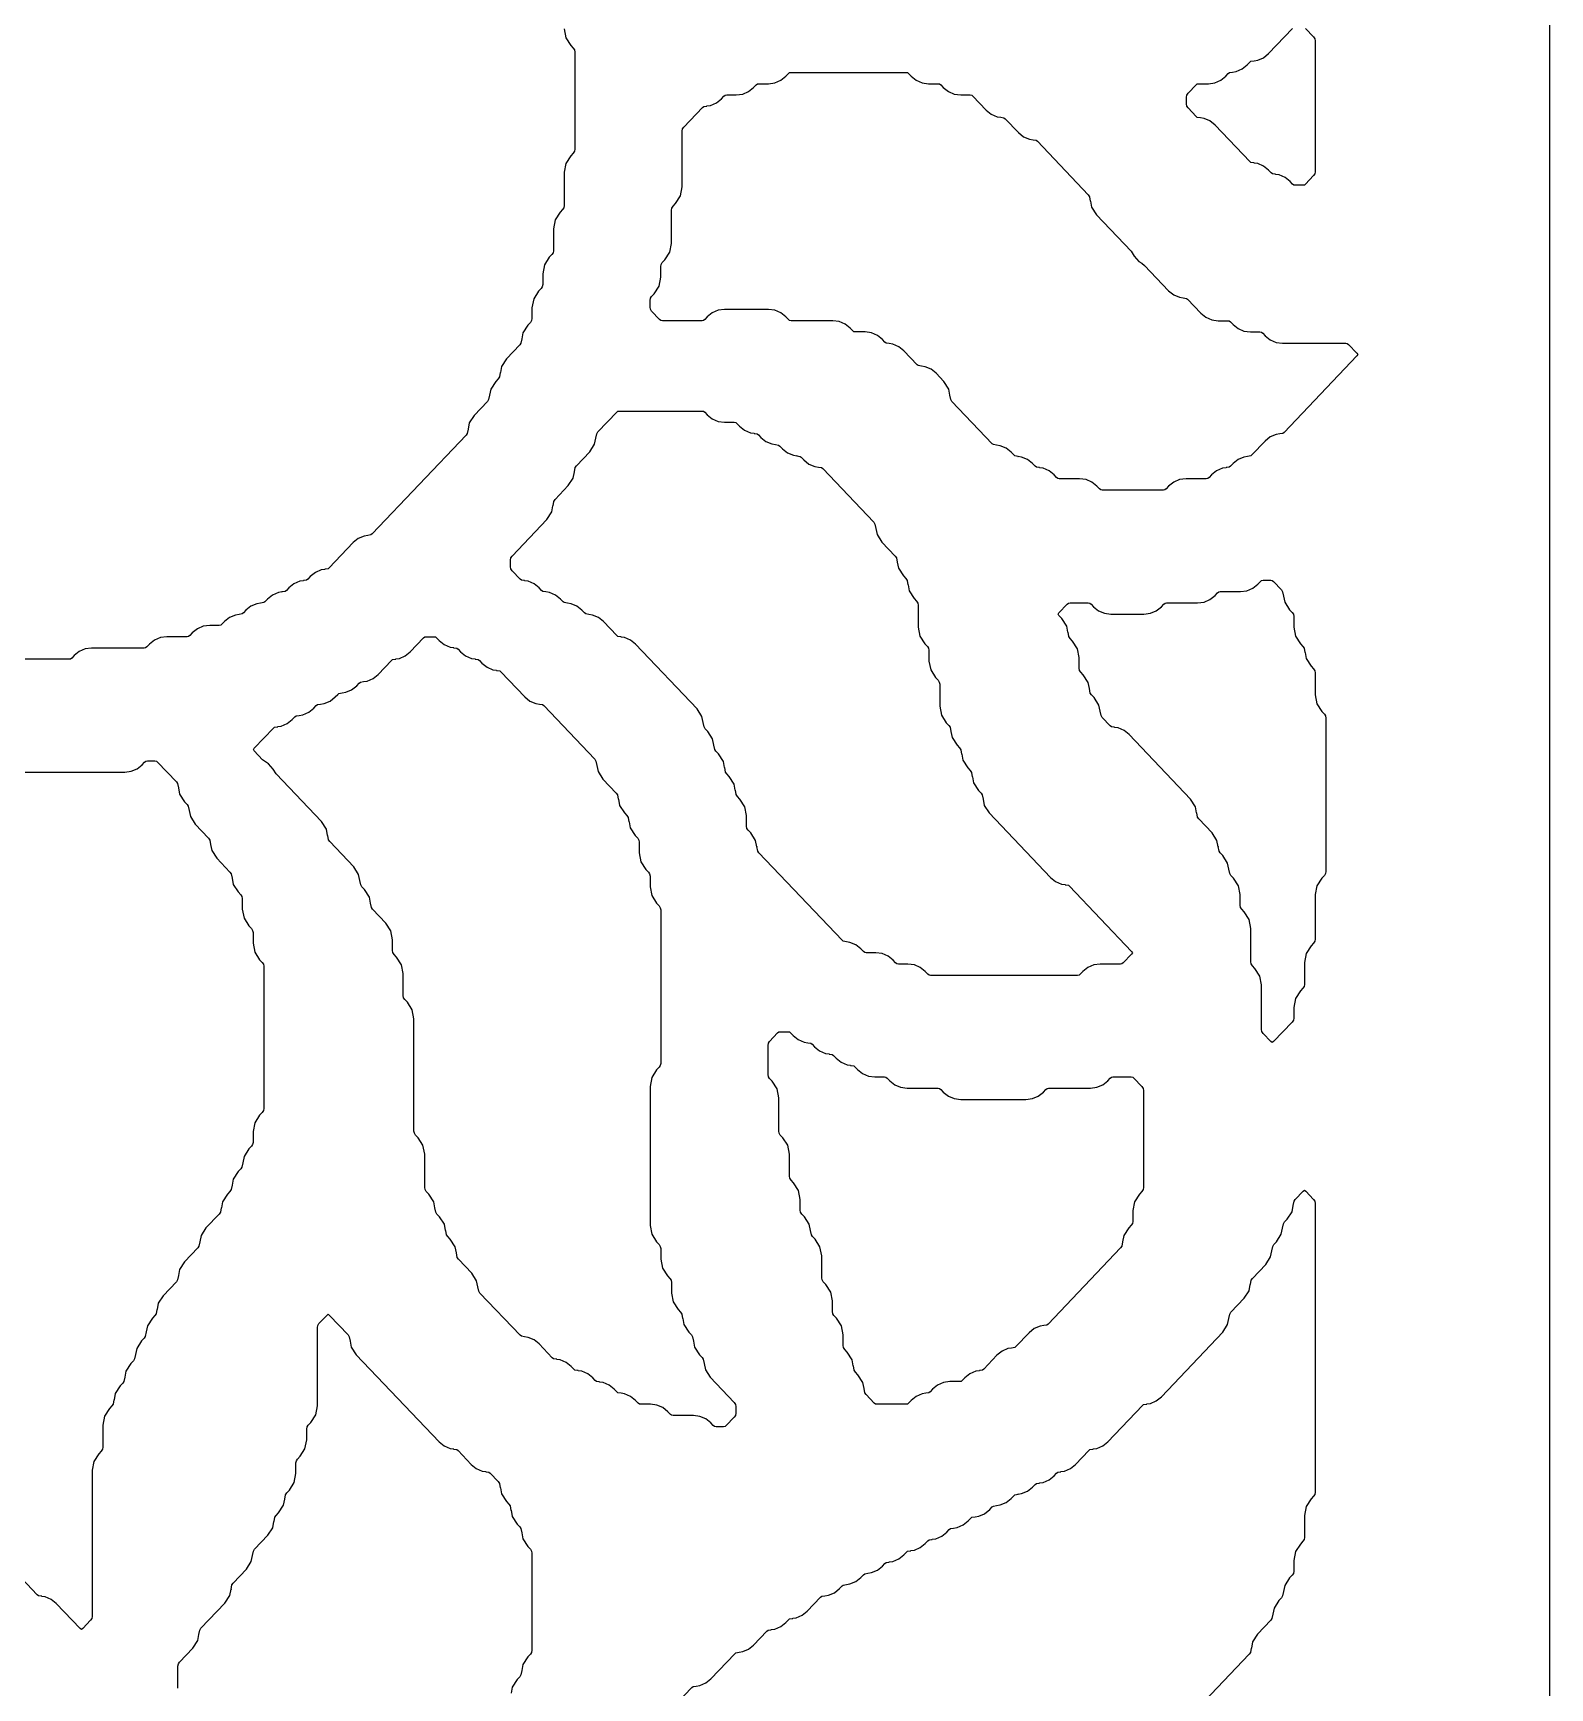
# Model space of a CAD drawing. Header units: millimetres. Extents: x 10 to 410, y 18 to 283.
# Drawn here: x 41.63 to 73.27, y 191.5 to 226 of the extents above; entities that cross this region are included whole.
import ezdxf

# ---------------------------------------------------------------- set-up
doc = ezdxf.new("R2010")
doc.units = ezdxf.units.MM
doc.layers.add('CUT', color=1, linetype='Continuous')

msp = doc.modelspace()

# ---------------------------------------------------------------- linework, layer by layer
at = {"layer": 'CUT'}
for points in [[(52.134, 157), (60.134, 157), (60.134, 160), (73.2679, 160), (73.2679, 280), (60.134, 280), (60.134, 283), (52.134, 283), (52.134, 280), (31.134, 280), (31.134, 283), (23.134, 283), (23.134, 280), (10, 280), (10, 160), (23.134, 160), (23.134, 157), (31.134, 157), (31.134, 160), (52.134, 160)], [(54.5328, 220.2008), (54.5085, 220.2387), (54.5, 220.283), (54.5, 220.4229), (54.5085, 220.4672), (54.5328, 220.5051), (54.5861, 220.5611), (54.6881, 220.7201), (54.7238, 220.9057), (54.7238, 221.1288), (54.7323, 221.1731), (54.7566, 221.211), (54.8098, 221.267), (54.9118, 221.426), (54.9475, 221.6115), (54.9475, 222.3053), (54.956, 222.3495), (54.9804, 222.3875), (55.0336, 222.4435), (55.1356, 222.6025), (55.1713, 222.788), (55.1713, 223.9523), (55.1798, 223.9966), (55.2041, 224.0345), (55.5955, 224.4461), (55.6206, 224.4662), (55.6861, 224.4751), (55.6857, 224.4784), (55.7615, 224.4887), (55.8852, 224.5418), (55.9904, 224.626), (56.043, 224.6814), (56.0682, 224.7015), (56.1001, 224.7059), (56.2993, 224.7059), (56.4328, 224.724), (56.5565, 224.7771), (56.6616, 224.8613), (56.7143, 224.9167), (56.7394, 224.9368), (56.7714, 224.9412), (56.9706, 224.9412), (57.104, 224.9593), (57.2278, 225.0124), (57.3329, 225.0966), (57.3855, 225.152), (57.4107, 225.1721), (57.4427, 225.1765), (59.8363, 225.1765), (59.8683, 225.1721), (59.8935, 225.152), (59.9461, 225.0966), (60.0512, 225.0124), (60.175, 224.9593), (60.3084, 224.9412), (60.5076, 224.9412), (60.5396, 224.9368), (60.5647, 224.9167), (60.6174, 224.8613), (60.7225, 224.7771), (60.8462, 224.724), (60.9797, 224.7059), (61.1789, 224.7059), (61.2108, 224.7015), (61.236, 224.6814), (61.5124, 224.3907), (61.6175, 224.3065), (61.7413, 224.2534), (61.8171, 224.2431), (61.8166, 224.2398), (61.8821, 224.231), (61.9073, 224.2108), (62.1837, 223.9201), (62.2888, 223.8359), (62.4125, 223.7828), (62.4883, 223.7725), (62.4879, 223.7693), (62.5534, 223.7604), (62.5786, 223.7402), (63.6412, 222.6228), (63.6655, 222.5848), (63.683, 222.4938), (63.6853, 222.4942), (63.7097, 222.3672), (63.8117, 222.2082), (64.5362, 221.4463), (64.5991, 221.3482), (64.6968, 221.2366), (64.7567, 221.1996), (64.8161, 221.152), (65.3163, 220.626), (65.4214, 220.5418), (65.5451, 220.4887), (65.6209, 220.4784), (65.6205, 220.4751), (65.686, 220.4662), (65.7111, 220.4461), (65.9875, 220.1554), (66.0926, 220.0712), (66.2164, 220.0181), (66.3499, 220), (66.549, 220), (66.581, 219.9957), (66.6062, 219.9755), (66.6588, 219.9201), (66.7639, 219.8359), (66.8877, 219.7828), (67.0211, 219.7647), (67.2203, 219.7647), (67.2523, 219.7604), (67.2774, 219.7402), (67.3301, 219.6849), (67.4352, 219.6006), (67.5589, 219.5475), (67.6924, 219.5294), (69.0104, 219.5294), (69.0423, 219.5251), (69.0675, 219.5049), (69.2417, 219.3217), (69.2609, 219.2941), (69.2417, 219.2665), (67.725, 217.6716), (67.6998, 217.6514), (67.6343, 217.6425), (67.6348, 217.6392), (67.5589, 217.6289), (67.4352, 217.5758), (67.3301, 217.4916), (67.0537, 217.201), (67.0285, 217.1808), (66.963, 217.1719), (66.9635, 217.1686), (66.8877, 217.1583), (66.7639, 217.1052), (66.6588, 217.021), (66.6062, 216.9657), (66.581, 216.9455), (66.5155, 216.9366), (66.516, 216.9333), (66.4402, 216.923), (66.3164, 216.8699), (66.2113, 216.7857), (66.1587, 216.7304), (66.1335, 216.7102), (66.1015, 216.7059), (65.6786, 216.7059), (65.5451, 216.6877), (65.4214, 216.6346), (65.3163, 216.5504), (65.2636, 216.4951), (65.2385, 216.4749), (65.2065, 216.4706), (63.9316, 216.4706), (63.8996, 216.4749), (63.8745, 216.4951), (63.8218, 216.5504), (63.7167, 216.6346), (63.593, 216.6877), (63.4595, 216.7059), (63.0366, 216.7059), (63.0046, 216.7102), (62.9794, 216.7304), (62.9268, 216.7857), (62.8217, 216.8699), (62.6979, 216.923), (62.6221, 216.9333), (62.6226, 216.9366), (62.5571, 216.9455), (62.5319, 216.9657), (62.4793, 217.021), (62.3742, 217.1052), (62.2504, 217.1583), (62.1746, 217.1686), (62.1751, 217.1719), (62.1096, 217.1808), (62.0844, 217.201), (62.0318, 217.2563), (61.9267, 217.3405), (61.8029, 217.3936), (61.7271, 217.4039), (61.7276, 217.4072), (61.6621, 217.4161), (61.6369, 217.4363), (60.798, 218.3184), (60.7737, 218.3563), (60.7562, 218.4474), (60.7539, 218.447), (60.7295, 218.574), (60.6275, 218.733), (60.4655, 218.9034), (60.3604, 218.9876), (60.2366, 219.0407), (60.1608, 219.051), (60.1613, 219.0543), (60.0958, 219.0632), (60.0706, 219.0833), (59.7942, 219.374), (59.6891, 219.4582), (59.5653, 219.5113), (59.4895, 219.5216), (59.49, 219.5249), (59.4245, 219.5338), (59.3993, 219.5539), (59.3467, 219.6093), (59.2416, 219.6935), (59.1178, 219.7466), (58.9844, 219.7647), (58.7852, 219.7647), (58.7532, 219.769), (58.7281, 219.7892), (58.6754, 219.8446), (58.5703, 219.9288), (58.4466, 219.9819), (58.3131, 220), (57.4427, 220), (57.4107, 220.0043), (57.3855, 220.0245), (57.3329, 220.0799), (57.2278, 220.1641), (57.104, 220.2172), (56.9706, 220.2353), (56.057, 220.2353), (55.9236, 220.2172), (55.7998, 220.1641), (55.6947, 220.0799), (55.6421, 220.0245), (55.6169, 220.0043), (55.585, 220), (54.7576, 220), (54.7256, 220.0043), (54.7004, 220.0245)], [(51.624, 214.789), (51.5997, 214.8269), (51.5912, 214.8712), (51.5912, 215.0112), (51.5997, 215.0554), (51.624, 215.0934), (52.3485, 215.8552), (52.4505, 216.0143), (52.4749, 216.1413), (52.4772, 216.1408), (52.4947, 216.2319), (52.519, 216.2698), (52.796, 216.5611), (52.898, 216.7201), (52.9224, 216.8471), (52.9247, 216.8467), (52.9422, 216.9378), (52.9665, 216.9757), (53.2435, 217.267), (53.3455, 217.426), (53.37, 217.553), (53.3722, 217.5526), (53.3897, 217.6437), (53.4141, 217.6816), (53.8054, 218.0931), (53.8306, 218.1133), (53.8625, 218.1176), (55.585, 218.1176), (55.6169, 218.1133), (55.6421, 218.0931), (55.6947, 218.0378), (55.7998, 217.9536), (55.9236, 217.9005), (56.057, 217.8824), (56.2562, 217.8824), (56.2882, 217.878), (56.3134, 217.8578), (56.366, 217.8025), (56.4711, 217.7183), (56.5949, 217.6652), (56.6707, 217.6549), (56.6702, 217.6516), (56.7357, 217.6427), (56.7609, 217.6225), (56.8135, 217.5672), (56.9186, 217.483), (57.0424, 217.4299), (57.1182, 217.4196), (57.1177, 217.4163), (57.1832, 217.4074), (57.2084, 217.3873), (57.261, 217.3319), (57.3661, 217.2477), (57.4899, 217.1946), (57.5657, 217.1843), (57.5653, 217.181), (57.6307, 217.1721), (57.6559, 217.152), (57.7085, 217.0966), (57.8136, 217.0124), (57.9374, 216.9593), (58.0132, 216.949), (58.0128, 216.9457), (58.0782, 216.9368), (58.1034, 216.9167), (59.166, 215.7992), (59.1904, 215.7613), (59.2079, 215.6702), (59.2101, 215.6707), (59.2346, 215.5437), (59.3366, 215.3846), (59.6136, 215.0934), (59.6379, 215.0554), (59.6554, 214.9644), (59.6577, 214.9648), (59.6821, 214.8378), (59.7841, 214.6788), (59.8373, 214.6228), (59.8616, 214.5848), (59.8792, 214.4938), (59.8814, 214.4942), (59.9059, 214.3672), (60.0078, 214.2082), (60.0611, 214.1522), (60.0854, 214.1142), (60.0939, 214.07), (60.0939, 213.6115), (60.1296, 213.426), (60.2316, 213.267), (60.2848, 213.211), (60.3092, 213.1731), (60.3177, 213.1288), (60.3177, 212.9057), (60.3534, 212.7201), (60.4553, 212.5611), (60.5086, 212.5051), (60.5329, 212.4672), (60.5414, 212.4229), (60.5414, 211.9645), (60.5771, 211.779), (60.6791, 211.6199), (60.7323, 211.5639), (60.7567, 211.526), (60.7742, 211.4349), (60.7764, 211.4354), (60.8009, 211.3084), (60.9029, 211.1493), (60.9561, 211.0934), (60.9804, 211.0554), (60.9979, 210.9644), (61.0002, 210.9648), (61.0246, 210.8378), (61.1266, 210.6788), (61.1799, 210.6228), (61.2042, 210.5848), (61.2217, 210.4938), (61.224, 210.4942), (61.2484, 210.3672), (61.3504, 210.2082), (61.4036, 210.1522), (61.4279, 210.1142), (61.4455, 210.0232), (61.4477, 210.0236), (61.4722, 209.8966), (61.5741, 209.7376), (62.8549, 208.3907), (62.96, 208.3065), (63.0838, 208.2534), (63.1596, 208.2431), (63.1592, 208.2398), (63.2246, 208.231), (63.2498, 208.2108), (64.5428, 206.8511), (64.562, 206.8235), (64.5428, 206.7959), (64.3686, 206.6127), (64.3434, 206.5926), (64.3115, 206.5882), (63.8885, 206.5882), (63.7551, 206.5701), (63.6313, 206.517), (63.5262, 206.4328), (63.4736, 206.3775), (63.4484, 206.3573), (63.4164, 206.3529), (60.3515, 206.3529), (60.3195, 206.3573), (60.2944, 206.3775), (60.2417, 206.4328), (60.1366, 206.517), (60.0129, 206.5701), (59.8794, 206.5882), (59.6802, 206.5882), (59.6483, 206.5926), (59.6231, 206.6127), (59.5705, 206.6681), (59.4654, 206.7523), (59.3416, 206.8054), (59.2081, 206.8235), (59.009, 206.8235), (58.977, 206.8279), (58.9518, 206.848), (58.8992, 206.9034), (58.7941, 206.9876), (58.6703, 207.0407), (58.5945, 207.051), (58.595, 207.0543), (58.5295, 207.0632), (58.5043, 207.0833), (56.7704, 208.9066), (56.7461, 208.9446), (56.7286, 209.0356), (56.7263, 209.0352), (56.7019, 209.1622), (56.5999, 209.3212), (56.5467, 209.3772), (56.5223, 209.4152), (56.5138, 209.4594), (56.5138, 209.6826), (56.4781, 209.8681), (56.3761, 210.0271), (56.3229, 210.0831), (56.2986, 210.121), (56.281, 210.2121), (56.2788, 210.2117), (56.2544, 210.3387), (56.1524, 210.4977), (56.0991, 210.5537), (56.0748, 210.5916), (56.0573, 210.6827), (56.055, 210.6823), (56.0306, 210.8093), (55.9286, 210.9683), (55.8754, 211.0243), (55.8511, 211.0622), (55.8335, 211.1533), (55.8313, 211.1529), (55.8068, 211.2799), (55.7049, 211.4389), (55.6516, 211.4949), (55.6273, 211.5328), (55.6098, 211.6239), (55.6075, 211.6234), (55.5831, 211.7504), (55.4811, 211.9095), (54.2003, 213.2563), (54.0952, 213.3405), (53.9714, 213.3936), (53.8956, 213.4039), (53.8961, 213.4072), (53.8306, 213.4161), (53.8054, 213.4363), (53.529, 213.7269), (53.4239, 213.8111), (53.3002, 213.8642), (53.2243, 213.8745), (53.2248, 213.8778), (53.1593, 213.8867), (53.1341, 213.9069), (53.0815, 213.9622), (52.9764, 214.0464), (52.8526, 214.0995), (52.7768, 214.1098), (52.7773, 214.1131), (52.7118, 214.122), (52.6866, 214.1422), (52.634, 214.1975), (52.5289, 214.2817), (52.4051, 214.3348), (52.3293, 214.3451), (52.3298, 214.3484), (52.2643, 214.3573), (52.2391, 214.3775), (52.1865, 214.4328), (52.0814, 214.517), (51.9576, 214.5701), (51.8818, 214.5804), (51.8823, 214.5837), (51.8168, 214.5926), (51.7916, 214.6127)], [(63.2032, 214.0931), (63.2284, 214.1133), (63.2603, 214.1176), (63.6402, 214.1176), (63.6722, 214.1133), (63.6973, 214.0931), (63.75, 214.0378), (63.8551, 213.9536), (63.9788, 213.9005), (64.1123, 213.8824), (64.8021, 213.8824), (64.9355, 213.9005), (65.0593, 213.9536), (65.1644, 214.0378), (65.217, 214.0931), (65.2422, 214.1133), (65.2741, 214.1176), (65.9208, 214.1176), (66.0543, 214.1358), (66.1781, 214.1889), (66.2832, 214.2731), (66.3358, 214.3284), (66.361, 214.3486), (66.3929, 214.3529), (66.8159, 214.3529), (66.9493, 214.3711), (67.0731, 214.4242), (67.1782, 214.5084), (67.2308, 214.5637), (67.256, 214.5839), (67.288, 214.5882), (67.4441, 214.5882), (67.476, 214.5839), (67.5012, 214.5637), (67.6688, 214.3875), (67.6931, 214.3495), (67.7107, 214.2585), (67.7129, 214.2589), (67.7373, 214.1319), (67.8393, 213.9729), (67.8926, 213.9169), (67.9169, 213.879), (67.9254, 213.8347), (67.9254, 213.6115), (67.9611, 213.426), (68.0631, 213.267), (68.1163, 213.211), (68.1406, 213.1731), (68.1582, 213.082), (68.1604, 213.0824), (68.1849, 212.9554), (68.2868, 212.7964), (68.3401, 212.7404), (68.3644, 212.7025), (68.3729, 212.6582), (68.3729, 212.1998), (68.4086, 212.0143), (68.5106, 211.8552), (68.5638, 211.7992), (68.5882, 211.7613), (68.5967, 211.717), (68.5967, 208.5182), (68.5882, 208.474), (68.5638, 208.4361), (68.5106, 208.3801), (68.4086, 208.221), (68.3729, 208.0355), (68.3729, 207.1065), (68.3644, 207.0622), (68.3401, 207.0243), (68.2868, 206.9683), (68.1849, 206.8093), (68.1492, 206.6237), (68.1492, 206.1653), (68.1406, 206.121), (68.1163, 206.0831), (68.0631, 206.0271), (67.9611, 205.8681), (67.9254, 205.6826), (67.9254, 205.4594), (67.9169, 205.4152), (67.8926, 205.3772), (67.5059, 204.9706), (67.4779, 204.9494), (67.4499, 204.9706), (67.287, 205.1419), (67.2627, 205.1799), (67.2541, 205.2241), (67.2541, 206.1532), (67.2184, 206.3387), (67.1165, 206.4977), (67.0632, 206.5537), (67.0389, 206.5916), (67.0304, 206.6359), (67.0304, 207.3296), (66.9947, 207.5152), (66.8927, 207.6742), (66.8395, 207.7302), (66.8151, 207.7681), (66.8066, 207.8124), (66.8066, 208.0355), (66.7709, 208.221), (66.6689, 208.3801), (66.6157, 208.4361), (66.5914, 208.474), (66.5739, 208.5651), (66.5716, 208.5646), (66.5472, 208.6916), (66.4452, 208.8507), (66.392, 208.9066), (66.3676, 208.9446), (66.3501, 209.0356), (66.3479, 209.0352), (66.3234, 209.1622), (66.2214, 209.3212), (65.9444, 209.6125), (65.9201, 209.6505), (65.9026, 209.7415), (65.9003, 209.7411), (65.8759, 209.8681), (65.7739, 210.0271), (64.4931, 211.374), (64.388, 211.4582), (64.2642, 211.5113), (64.1884, 211.5216), (64.1889, 211.5249), (64.1234, 211.5338), (64.0982, 211.5539), (63.9306, 211.7302), (63.9063, 211.7681), (63.8888, 211.8592), (63.8865, 211.8587), (63.8621, 211.9857), (63.7601, 212.1448), (63.7069, 212.2008), (63.6825, 212.2387), (63.665, 212.3298), (63.6628, 212.3293), (63.6383, 212.4563), (63.5364, 212.6154), (63.4831, 212.6713), (63.4588, 212.7093), (63.4503, 212.7535), (63.4503, 212.9767), (63.4146, 213.1622), (63.3126, 213.3212), (63.2594, 213.3772), (63.235, 213.4152), (63.2175, 213.5062), (63.2153, 213.5058), (63.1908, 213.6328), (63.0888, 213.7918), (63.029, 213.8548), (63.0098, 213.8824), (63.029, 213.91)], [(46.6452, 211.5049), (46.6704, 211.5251), (46.7358, 211.534), (46.7354, 211.5372), (46.8112, 211.5475), (46.935, 211.6006), (47.0401, 211.6849), (47.0927, 211.7402), (47.1179, 211.7604), (47.1834, 211.7693), (47.1829, 211.7725), (47.2587, 211.7828), (47.3825, 211.8359), (47.4876, 211.9201), (47.5402, 211.9755), (47.5654, 211.9957), (47.6309, 212.0046), (47.6304, 212.0078), (47.7062, 212.0181), (47.83, 212.0712), (47.9351, 212.1554), (47.9877, 212.2108), (48.0129, 212.231), (48.0784, 212.2398), (48.0779, 212.2431), (48.1537, 212.2534), (48.2775, 212.3065), (48.3826, 212.3907), (48.4353, 212.4461), (48.4604, 212.4662), (48.5259, 212.4751), (48.5255, 212.4784), (48.6013, 212.4887), (48.725, 212.5418), (48.8301, 212.626), (49.1065, 212.9167), (49.1317, 212.9368), (49.1972, 212.9457), (49.1967, 212.949), (49.2725, 212.9593), (49.3963, 213.0124), (49.5014, 213.0966), (49.7778, 213.3873), (49.803, 213.4074), (49.8349, 213.4118), (49.991, 213.4118), (50.023, 213.4074), (50.0482, 213.3873), (50.1008, 213.3319), (50.2059, 213.2477), (50.3297, 213.1946), (50.4055, 213.1843), (50.405, 213.181), (50.4705, 213.1721), (50.4957, 213.152), (50.5483, 213.0966), (50.6534, 213.0124), (50.7772, 212.9593), (50.853, 212.949), (50.8525, 212.9457), (50.918, 212.9368), (50.9432, 212.9167), (50.9958, 212.8613), (51.1009, 212.7771), (51.2247, 212.724), (51.3005, 212.7137), (51.3001, 212.7104), (51.3655, 212.7015), (51.3907, 212.6814), (51.8909, 212.1554), (51.996, 212.0712), (52.1197, 212.0181), (52.1955, 212.0078), (52.1951, 212.0046), (52.2606, 211.9957), (52.2857, 211.9755), (53.3484, 210.8581), (53.3727, 210.8201), (53.3902, 210.7291), (53.3925, 210.7295), (53.4169, 210.6025), (53.5189, 210.4435), (53.7959, 210.1522), (53.8202, 210.1142), (53.8377, 210.0232), (53.84, 210.0236), (53.8644, 209.8966), (53.9664, 209.7376), (54.0196, 209.6816), (54.044, 209.6437), (54.0615, 209.5526), (54.0637, 209.553), (54.0882, 209.426), (54.1902, 209.267), (54.2434, 209.211), (54.2677, 209.1731), (54.2762, 209.1288), (54.2762, 208.9057), (54.3119, 208.7201), (54.4139, 208.5611), (54.4672, 208.5051), (54.4915, 208.4672), (54.5, 208.4229), (54.5, 208.1998), (54.5357, 208.0143), (54.6377, 207.8552), (54.6909, 207.7992), (54.7152, 207.7613), (54.7238, 207.717), (54.7238, 204.5182), (54.7152, 204.474), (54.6909, 204.4361), (54.6377, 204.3801), (54.5357, 204.221), (54.5, 204.0355), (54.5, 201.141), (54.5357, 200.9554), (54.6377, 200.7964), (54.6909, 200.7404), (54.7152, 200.7025), (54.7238, 200.6582), (54.7238, 200.4351), (54.7594, 200.2496), (54.8614, 200.0905), (54.9147, 200.0345), (54.939, 199.9966), (54.9475, 199.9523), (54.9475, 199.7292), (54.9832, 199.5437), (55.0852, 199.3846), (55.1384, 199.3287), (55.1628, 199.2907), (55.1803, 199.1997), (55.1825, 199.2001), (55.207, 199.0731), (55.3089, 198.914), (55.3622, 198.8581), (55.3865, 198.8201), (55.404, 198.7291), (55.4063, 198.7295), (55.4307, 198.6025), (55.5327, 198.4435), (55.5859, 198.3875), (55.6103, 198.3495), (55.6278, 198.2585), (55.63, 198.2589), (55.6545, 198.1319), (55.7565, 197.9729), (56.2572, 197.4463), (56.2815, 197.4084), (56.2901, 197.3641), (56.2901, 197.2241), (56.2815, 197.1799), (56.2572, 197.1419), (56.0896, 196.9657), (56.0644, 196.9455), (56.0325, 196.9412), (55.8764, 196.9412), (55.8444, 196.9455), (55.8192, 196.9657), (55.7666, 197.021), (55.6615, 197.1052), (55.5377, 197.1583), (55.4043, 197.1765), (54.9813, 197.1765), (54.9494, 197.1808), (54.9242, 197.201), (54.8716, 197.2563), (54.7665, 197.3405), (54.6427, 197.3936), (54.5092, 197.4118), (54.3101, 197.4118), (54.2781, 197.4161), (54.2529, 197.4363), (54.2003, 197.4916), (54.0952, 197.5758), (53.9714, 197.6289), (53.8956, 197.6392), (53.8961, 197.6425), (53.8306, 197.6514), (53.8054, 197.6716), (53.7528, 197.7269), (53.6477, 197.8111), (53.5239, 197.8642), (53.4481, 197.8745), (53.4485, 197.8778), (53.3831, 197.8867), (53.3579, 197.9069), (53.3053, 197.9622), (53.2002, 198.0464), (53.0764, 198.0995), (53.0006, 198.1098), (53.001, 198.1131), (52.9356, 198.122), (52.9104, 198.1422), (52.8578, 198.1975), (52.7527, 198.2817), (52.6289, 198.3348), (52.5531, 198.3451), (52.5535, 198.3484), (52.488, 198.3573), (52.4629, 198.3775), (52.1865, 198.6681), (52.0814, 198.7523), (51.9576, 198.8054), (51.8818, 198.8157), (51.8823, 198.819), (51.8168, 198.8279), (51.7916, 198.848), (50.9527, 199.7302), (50.9284, 199.7681), (50.9109, 199.8592), (50.9086, 199.8587), (50.8842, 199.9857), (50.7822, 200.1448), (50.5052, 200.4361), (50.4809, 200.474), (50.4634, 200.5651), (50.4611, 200.5646), (50.4367, 200.6916), (50.3347, 200.8507), (50.2815, 200.9066), (50.2571, 200.9446), (50.2396, 201.0356), (50.2374, 201.0352), (50.2129, 201.1622), (50.1109, 201.3212), (50.0577, 201.3772), (50.0334, 201.4152), (50.0159, 201.5062), (50.0136, 201.5058), (49.9892, 201.6328), (49.8872, 201.7918), (49.8339, 201.8478), (49.8096, 201.8858), (49.8011, 201.93), (49.8011, 202.6237), (49.7654, 202.8093), (49.6634, 202.9683), (49.6102, 203.0243), (49.5859, 203.0622), (49.5773, 203.1065), (49.5773, 205.4473), (49.5417, 205.6328), (49.4397, 205.7918), (49.3864, 205.8478), (49.3621, 205.8858), (49.3536, 205.93), (49.3536, 206.3885), (49.3179, 206.574), (49.2159, 206.733), (49.1627, 206.789), (49.1383, 206.8269), (49.1298, 206.8712), (49.1298, 207.0943), (49.0941, 207.2799), (48.9922, 207.4389), (48.7152, 207.7302), (48.6908, 207.7681), (48.6733, 207.8592), (48.6711, 207.8587), (48.6466, 207.9857), (48.5446, 208.1448), (48.4914, 208.2008), (48.4671, 208.2387), (48.4496, 208.3298), (48.4473, 208.3293), (48.4229, 208.4563), (48.3209, 208.6154), (47.8201, 209.1419), (47.7958, 209.1799), (47.7783, 209.2709), (47.776, 209.2705), (47.7516, 209.3975), (47.6496, 209.5565), (46.7013, 210.5537), (46.6384, 210.6518), (46.5408, 210.7634), (46.4808, 210.8004), (46.4214, 210.848), (46.2472, 211.0312), (46.228, 211.0588), (46.2472, 211.0864)], [(57.375, 205.1765), (57.407, 205.1721), (57.4321, 205.152), (57.4848, 205.0966), (57.5899, 205.0124), (57.7136, 204.9593), (57.7895, 204.949), (57.789, 204.9457), (57.8545, 204.9368), (57.8797, 204.9167), (57.9323, 204.8613), (58.0374, 204.7771), (58.1612, 204.724), (58.237, 204.7137), (58.2365, 204.7104), (58.302, 204.7015), (58.3272, 204.6814), (58.3798, 204.626), (58.4849, 204.5418), (58.6087, 204.4887), (58.6845, 204.4784), (58.684, 204.4751), (58.7495, 204.4662), (58.7747, 204.4461), (58.8273, 204.3907), (58.9324, 204.3065), (59.0562, 204.2534), (59.1896, 204.2353), (59.3888, 204.2353), (59.4208, 204.231), (59.446, 204.2108), (59.4986, 204.1554), (59.6037, 204.0712), (59.7275, 204.0181), (59.8609, 204), (60.5076, 204), (60.5396, 203.9957), (60.5647, 203.9755), (60.6174, 203.9201), (60.7225, 203.8359), (60.8462, 203.7828), (60.9797, 203.7647), (62.3407, 203.7647), (62.4742, 203.7828), (62.598, 203.8359), (62.7031, 203.9201), (62.7557, 203.9755), (62.7809, 203.9957), (62.8128, 204), (63.6833, 204), (63.8167, 204.0181), (63.9405, 204.0712), (64.0456, 204.1554), (64.0982, 204.2108), (64.1234, 204.231), (64.1554, 204.2353), (64.5352, 204.2353), (64.5672, 204.231), (64.5924, 204.2108), (64.76, 204.0345), (64.7843, 203.9966), (64.7928, 203.9523), (64.7928, 201.93), (64.7843, 201.8858), (64.76, 201.8478), (64.7067, 201.7918), (64.6047, 201.6328), (64.5691, 201.4473), (64.5691, 201.2241), (64.5605, 201.1799), (64.5362, 201.1419), (64.483, 201.086), (64.381, 200.9269), (64.3566, 200.7999), (64.3543, 200.8003), (64.3368, 200.7093), (64.3125, 200.6713), (62.8023, 199.0833), (62.7771, 199.0632), (62.7117, 199.0543), (62.7121, 199.051), (62.6363, 199.0407), (62.5125, 198.9876), (62.4074, 198.9034), (62.131, 198.6127), (62.1059, 198.5926), (62.0404, 198.5837), (62.0408, 198.5804), (61.965, 198.5701), (61.8413, 198.517), (61.7362, 198.4328), (61.4598, 198.1422), (61.4346, 198.122), (61.3691, 198.1131), (61.3696, 198.1098), (61.2938, 198.0995), (61.17, 198.0464), (61.0649, 197.9622), (61.0123, 197.9069), (60.9871, 197.8867), (60.9551, 197.8824), (60.7559, 197.8824), (60.6225, 197.8642), (60.4987, 197.8111), (60.3936, 197.7269), (60.341, 197.6716), (60.3158, 197.6514), (60.2503, 197.6425), (60.2508, 197.6392), (60.175, 197.6289), (60.0512, 197.5758), (59.9461, 197.4916), (59.8935, 197.4363), (59.8683, 197.4161), (59.8363, 197.4118), (59.2327, 197.4118), (59.2008, 197.4161), (59.1756, 197.4363), (59.008, 197.6125), (58.9836, 197.6505), (58.9661, 197.7415), (58.9639, 197.7411), (58.9394, 197.8681), (58.8375, 198.0271), (58.7842, 198.0831), (58.7599, 198.121), (58.7424, 198.2121), (58.7401, 198.2117), (58.7157, 198.3387), (58.6137, 198.4977), (58.5605, 198.5537), (58.5361, 198.5916), (58.5276, 198.6359), (58.5276, 198.859), (58.4919, 199.0446), (58.3899, 199.2036), (58.3367, 199.2596), (58.3124, 199.2975), (58.3039, 199.3418), (58.3039, 199.5649), (58.2682, 199.7504), (58.1662, 199.9095), (58.1129, 199.9655), (58.0886, 200.0034), (58.0801, 200.0477), (58.0801, 200.5061), (58.0444, 200.6916), (57.9424, 200.8507), (57.8892, 200.9066), (57.8649, 200.9446), (57.8473, 201.0356), (57.8451, 201.0352), (57.8207, 201.1622), (57.7187, 201.3212), (57.6654, 201.3772), (57.6411, 201.4152), (57.6326, 201.4594), (57.6326, 201.6826), (57.5969, 201.8681), (57.4949, 202.0271), (57.4417, 202.0831), (57.4173, 202.121), (57.4088, 202.1653), (57.4088, 202.6237), (57.3731, 202.8093), (57.2712, 202.9683), (57.2179, 203.0243), (57.1936, 203.0622), (57.1851, 203.1065), (57.1851, 203.8002), (57.1494, 203.9857), (57.0474, 204.1448), (56.9942, 204.2008), (56.9698, 204.2387), (56.9613, 204.283), (56.9613, 204.8935), (56.9698, 204.9378), (56.9942, 204.9757), (57.1618, 205.152), (57.1869, 205.1721), (57.2189, 205.1765)]]:
    msp.add_lwpolyline(points, close=True, dxfattribs=at)
for points in [[(52.7099, 226.0821), (52.7456, 225.8966), (52.8476, 225.7376), (52.9009, 225.6816), (52.9252, 225.6437), (52.9337, 225.5994), (52.9337, 223.5771), (52.9252, 223.5328), (52.9009, 223.4949), (52.8476, 223.4389), (52.7456, 223.2799), (52.7099, 223.0943), (52.7099, 222.4006), (52.7014, 222.3563), (52.6771, 222.3184), (52.6239, 222.2624), (52.5219, 222.1034), (52.4862, 221.9179), (52.4862, 221.4594), (52.4777, 221.4152), (52.4533, 221.3772), (52.4001, 221.3212), (52.2981, 221.1622), (52.2624, 220.9767), (52.2624, 220.7535), (52.2539, 220.7093), (52.2296, 220.6713), (52.1763, 220.6154), (52.0744, 220.4563), (52.0387, 220.2708), (52.0387, 220.0477), (52.0302, 220.0034), (52.0058, 219.9655), (51.9526, 219.9095), (51.8506, 219.7504), (51.8262, 219.6234), (51.8239, 219.6239), (51.8064, 219.5328), (51.7821, 219.4949), (51.5051, 219.2036), (51.4031, 219.0446), (51.3787, 218.9176), (51.3764, 218.918), (51.3589, 218.8269), (51.3346, 218.789), (51.2813, 218.733), (51.1793, 218.574), (51.1549, 218.447), (51.1526, 218.4474), (51.1351, 218.3563), (51.1108, 218.3184), (50.8338, 218.0271), (50.7318, 217.8681), (50.7074, 217.7411), (50.7051, 217.7415), (50.6876, 217.6505), (50.6633, 217.6125), (48.7056, 215.5539), (48.6805, 215.5338), (48.615, 215.5249), (48.6154, 215.5216), (48.5396, 215.5113), (48.4158, 215.4582), (48.3107, 215.374), (47.8106, 214.848), (47.7854, 214.8279), (47.72, 214.819), (47.7204, 214.8157), (47.6446, 214.8054), (47.5208, 214.7523), (47.4157, 214.6681), (47.3631, 214.6127), (47.3379, 214.5926), (47.2724, 214.5837), (47.2729, 214.5804), (47.1971, 214.5701), (47.0733, 214.517), (46.9682, 214.4328), (46.9156, 214.3775), (46.8904, 214.3573), (46.8249, 214.3484), (46.8254, 214.3451), (46.7496, 214.3348), (46.6258, 214.2817), (46.5207, 214.1975), (46.4681, 214.1422), (46.4429, 214.122), (46.3774, 214.1131), (46.3779, 214.1098), (46.302, 214.0995), (46.1783, 214.0464), (46.0732, 213.9622), (46.0205, 213.9069), (45.9954, 213.8867), (45.9299, 213.8778), (45.9303, 213.8745), (45.8545, 213.8642), (45.7308, 213.8111), (45.6257, 213.7269), (45.573, 213.6716), (45.5479, 213.6514), (45.5159, 213.6471), (45.3167, 213.6471), (45.1833, 213.6289), (45.0595, 213.5758), (44.9544, 213.4916), (44.9018, 213.4363), (44.8766, 213.4161), (44.8446, 213.4118), (44.4217, 213.4118), (44.2882, 213.3936), (44.1645, 213.3405), (44.0594, 213.2563), (44.0067, 213.201), (43.9816, 213.1808), (43.9496, 213.1765), (42.8554, 213.1765), (42.7219, 213.1583), (42.5982, 213.1052), (42.4931, 213.021), (42.4404, 212.9657), (42.4153, 212.9455), (42.3833, 212.9412), (41.3322, 212.9412)], [(68.1725, 226.0931), (68.3401, 225.9169), (68.3644, 225.879), (68.3729, 225.8347), (68.3729, 223.1065), (68.3644, 223.0622), (68.3401, 223.0243), (68.1725, 222.848), (68.1473, 222.8279), (68.1153, 222.8235), (67.9592, 222.8235), (67.9273, 222.8279), (67.9021, 222.848), (67.8495, 222.9034), (67.7444, 222.9876), (67.6206, 223.0407), (67.5448, 223.051), (67.5452, 223.0543), (67.4798, 223.0632), (67.4546, 223.0833), (67.402, 223.1387), (67.2969, 223.2229), (67.1731, 223.276), (67.0973, 223.2863), (67.0977, 223.2896), (67.0322, 223.2985), (67.0071, 223.3186), (66.2832, 224.0799), (66.1781, 224.1641), (66.0543, 224.2172), (65.9785, 224.2275), (65.9789, 224.2307), (65.9135, 224.2396), (65.8883, 224.2598), (65.7207, 224.4361), (65.6964, 224.474), (65.6878, 224.5182), (65.6878, 224.6582), (65.6964, 224.7025), (65.7207, 224.7404), (65.8883, 224.9167), (65.9135, 224.9368), (65.9454, 224.9412), (66.1446, 224.9412), (66.2781, 224.9593), (66.4018, 225.0124), (66.5069, 225.0966), (66.5596, 225.152), (66.5847, 225.1721), (66.6502, 225.181), (66.6498, 225.1843), (66.7256, 225.1946), (66.8493, 225.2477), (66.9544, 225.3319), (67.0071, 225.3873), (67.0322, 225.4074), (67.0977, 225.4163), (67.0973, 225.4196), (67.1731, 225.4299), (67.2969, 225.483), (67.402, 225.5672), (67.9021, 226.0931)], [(40.2134, 210.5882), (43.5452, 210.5882), (43.6786, 210.6064), (43.8024, 210.6595), (43.9075, 210.7437), (43.9601, 210.799), (43.9853, 210.8192), (44.0172, 210.8235), (44.1734, 210.8235), (44.2053, 210.8192), (44.2305, 210.799), (44.6218, 210.3875), (44.6462, 210.3495), (44.6637, 210.2585), (44.666, 210.2589), (44.6904, 210.1319), (44.7924, 209.9729), (44.8456, 209.9169), (44.8699, 209.879), (44.8875, 209.7879), (44.8897, 209.7883), (44.9141, 209.6613), (45.0161, 209.5023), (45.2931, 209.211), (45.3174, 209.1731), (45.335, 209.082), (45.3372, 209.0824), (45.3617, 208.9554), (45.4636, 208.7964), (45.7406, 208.5051), (45.765, 208.4672), (45.7825, 208.3761), (45.7847, 208.3766), (45.8092, 208.2496), (45.9112, 208.0905), (45.9644, 208.0345), (45.9887, 207.9966), (45.9972, 207.9523), (45.9972, 207.7292), (46.0329, 207.5437), (46.1349, 207.3846), (46.1881, 207.3287), (46.2125, 207.2907), (46.221, 207.2465), (46.221, 207.0233), (46.2567, 206.8378), (46.3587, 206.6788), (46.4119, 206.6228), (46.4362, 206.5848), (46.4447, 206.5406), (46.4447, 203.5771), (46.4362, 203.5328), (46.4119, 203.4949), (46.3587, 203.4389), (46.2567, 203.2799), (46.221, 203.0943), (46.221, 202.8712), (46.2125, 202.8269), (46.1881, 202.789), (46.1349, 202.733), (46.0329, 202.574), (46.0085, 202.447), (46.0062, 202.4474), (45.9887, 202.3563), (45.9644, 202.3184), (45.9112, 202.2624), (45.8092, 202.1034), (45.7847, 201.9764), (45.7825, 201.9768), (45.765, 201.8858), (45.7406, 201.8478), (45.6874, 201.7918), (45.5854, 201.6328), (45.561, 201.5058), (45.5587, 201.5062), (45.5412, 201.4152), (45.5169, 201.3772), (45.2399, 201.086), (45.1379, 200.9269), (45.1135, 200.7999), (45.1112, 200.8003), (45.0937, 200.7093), (45.0694, 200.6713), (44.7924, 200.3801), (44.6904, 200.221), (44.666, 200.094), (44.6637, 200.0945), (44.6462, 200.0034), (44.6218, 199.9655), (44.3449, 199.6742), (44.2429, 199.5152), (44.2184, 199.3881), (44.2162, 199.3886), (44.1987, 199.2975), (44.1743, 199.2596), (44.1211, 199.2036), (44.0191, 199.0446), (43.9947, 198.9176), (43.9924, 198.918), (43.9749, 198.8269), (43.9506, 198.789), (43.8973, 198.733), (43.7954, 198.574), (43.7709, 198.447), (43.7687, 198.4474), (43.7512, 198.3563), (43.7268, 198.3184), (43.6736, 198.2624), (43.5716, 198.1034), (43.5472, 197.9764), (43.5449, 197.9768), (43.5274, 197.8858), (43.5031, 197.8478), (43.4498, 197.7918), (43.3478, 197.6328), (43.3234, 197.5058), (43.3212, 197.5062), (43.3036, 197.4152), (43.2793, 197.3772), (43.2261, 197.3212), (43.1241, 197.1622), (43.0884, 196.9767), (43.0884, 196.5182), (43.0799, 196.474), (43.0556, 196.4361), (43.0023, 196.3801), (42.9003, 196.221), (42.8646, 196.0355), (42.8646, 192.9888), (42.8561, 192.9446), (42.8318, 192.9066), (42.6689, 192.7353), (42.6409, 192.7141), (42.6129, 192.7353), (42.1174, 193.2563), (42.0123, 193.3405), (41.8886, 193.3936), (41.8127, 193.4039), (41.8132, 193.4072), (41.7477, 193.4161), (41.7225, 193.4363), (40.6599, 194.5537)], [(54.2003, 190.2731), (55.3717, 191.5049), (55.3969, 191.5251), (55.4624, 191.534), (55.4619, 191.5372), (55.5377, 191.5475), (55.6615, 191.6006), (55.7666, 191.6849), (56.2667, 192.2108), (56.2919, 192.231), (56.3574, 192.2398), (56.3569, 192.2431), (56.4328, 192.2534), (56.5565, 192.3065), (56.6616, 192.3907), (56.938, 192.6814), (56.9632, 192.7015), (57.0287, 192.7104), (57.0282, 192.7137), (57.104, 192.724), (57.2278, 192.7771), (57.3329, 192.8613), (57.3855, 192.9167), (57.4107, 192.9368), (57.4762, 192.9457), (57.4757, 192.949), (57.5515, 192.9593), (57.6753, 193.0124), (57.7804, 193.0966), (58.0568, 193.3873), (58.082, 193.4074), (58.1474, 193.4163), (58.147, 193.4196), (58.2228, 193.4299), (58.3466, 193.483), (58.4517, 193.5672), (58.5043, 193.6225), (58.5295, 193.6427), (58.595, 193.6516), (58.5945, 193.6549), (58.6703, 193.6652), (58.7941, 193.7183), (58.8992, 193.8025), (58.9518, 193.8578), (58.977, 193.878), (59.0425, 193.8869), (59.042, 193.8902), (59.1178, 193.9005), (59.2416, 193.9536), (59.3467, 194.0378), (59.3993, 194.0931), (59.4245, 194.1133), (59.49, 194.1222), (59.4895, 194.1255), (59.5653, 194.1358), (59.6891, 194.1889), (59.7942, 194.2731), (59.8469, 194.3284), (59.872, 194.3486), (59.9375, 194.3575), (59.9371, 194.3608), (60.0129, 194.3711), (60.1366, 194.4242), (60.2417, 194.5084), (60.2944, 194.5637), (60.3195, 194.5839), (60.385, 194.5928), (60.3846, 194.5961), (60.4604, 194.6064), (60.5841, 194.6595), (60.6893, 194.7437), (60.7419, 194.799), (60.7671, 194.8192), (60.8325, 194.8281), (60.8321, 194.8314), (60.9079, 194.8417), (61.0317, 194.8948), (61.1368, 194.979), (61.1894, 195.0343), (61.2146, 195.0545), (61.28, 195.0634), (61.2796, 195.0667), (61.3554, 195.077), (61.4792, 195.1301), (61.5843, 195.2143), (61.6369, 195.2696), (61.6621, 195.2898), (61.7276, 195.2987), (61.7271, 195.302), (61.8029, 195.3123), (61.9267, 195.3654), (62.0318, 195.4496), (62.0844, 195.5049), (62.1096, 195.5251), (62.1751, 195.534), (62.1746, 195.5372), (62.2504, 195.5475), (62.3742, 195.6006), (62.4793, 195.6849), (62.5319, 195.7402), (62.5571, 195.7604), (62.6226, 195.7693), (62.6221, 195.7725), (62.6979, 195.7828), (62.8217, 195.8359), (62.9268, 195.9201), (62.9794, 195.9755), (63.0046, 195.9957), (63.0701, 196.0046), (63.0696, 196.0078), (63.1455, 196.0181), (63.2692, 196.0712), (63.3743, 196.1554), (63.6507, 196.4461), (63.6759, 196.4662), (63.7414, 196.4751), (63.7409, 196.4784), (63.8167, 196.4887), (63.9405, 196.5418), (64.0456, 196.626), (64.7695, 197.3873), (64.7947, 197.4074), (64.8602, 197.4163), (64.8597, 197.4196), (64.9355, 197.4299), (65.0593, 197.483), (65.1644, 197.5672), (66.4452, 198.914), (66.5472, 199.0731), (66.5716, 199.2001), (66.5739, 199.1997), (66.5914, 199.2907), (66.6157, 199.3287), (66.8927, 199.6199), (66.9947, 199.779), (67.0191, 199.906), (67.0214, 199.9055), (67.0389, 199.9966), (67.0632, 200.0345), (67.3402, 200.3258), (67.4422, 200.4848), (67.4666, 200.6119), (67.4689, 200.6114), (67.4864, 200.7025), (67.5107, 200.7404), (67.564, 200.7964), (67.666, 200.9554), (67.6904, 201.0824), (67.6926, 201.082), (67.7102, 201.1731), (67.7345, 201.211), (67.7877, 201.267), (67.8897, 201.426), (67.9141, 201.553), (67.9164, 201.5526), (67.9339, 201.6437), (67.9583, 201.6816), (68.1212, 201.8529), (68.1492, 201.8741), (68.1772, 201.8529), (68.3401, 201.6816), (68.3644, 201.6437), (68.3729, 201.5994), (68.3729, 195.5771), (68.3644, 195.5328), (68.3401, 195.4949), (68.2868, 195.4389), (68.1849, 195.2799), (68.1492, 195.0943), (68.1492, 194.6359), (68.1406, 194.5916), (68.1163, 194.5537), (68.0631, 194.4977), (67.9611, 194.3387), (67.9254, 194.1532), (67.9254, 193.93), (67.9169, 193.8858), (67.8926, 193.8478), (67.8393, 193.7918), (67.7373, 193.6328), (67.7129, 193.5058), (67.7107, 193.5062), (67.6931, 193.4152), (67.6688, 193.3772), (67.6156, 193.3212), (67.5136, 193.1622), (67.4892, 193.0352), (67.4869, 193.0356), (67.4694, 192.9446), (67.4451, 192.9066), (67.1681, 192.6154), (67.0661, 192.4563), (67.0416, 192.3293), (67.0394, 192.3298), (67.0219, 192.2387), (66.9975, 192.2008), (65.9349, 191.0833)], [(44.6547, 191.4939), (44.6547, 191.9523), (44.6632, 191.9966), (44.6875, 192.0345), (44.9645, 192.3258), (45.0665, 192.4848), (45.0909, 192.6119), (45.0932, 192.6114), (45.1107, 192.7025), (45.135, 192.7404), (45.6358, 193.267), (45.7378, 193.426), (45.7622, 193.553), (45.7645, 193.5526), (45.782, 193.6437), (45.8063, 193.6816), (46.0833, 193.9729), (46.1853, 194.1319), (46.2097, 194.2589), (46.212, 194.2585), (46.2295, 194.3495), (46.2538, 194.3875), (46.5308, 194.6788), (46.6328, 194.8378), (46.6572, 194.9648), (46.6595, 194.9644), (46.677, 195.0554), (46.7013, 195.0934), (46.7546, 195.1493), (46.8566, 195.3084), (46.881, 195.4354), (46.8833, 195.4349), (46.9008, 195.526), (46.9251, 195.5639), (46.9783, 195.6199), (47.0803, 195.779), (47.116, 195.9645), (47.116, 196.1876), (47.1245, 196.2319), (47.1489, 196.2698), (47.2021, 196.3258), (47.3041, 196.4848), (47.3398, 196.6704), (47.3398, 196.8935), (47.3483, 196.9378), (47.3726, 196.9757), (47.4259, 197.0317), (47.5278, 197.1907), (47.5635, 197.3763), (47.5635, 199.0112), (47.572, 199.0554), (47.5964, 199.0934), (47.7593, 199.2647), (47.7873, 199.2859), (47.8153, 199.2647), (48.202, 198.8581), (48.2263, 198.8201), (48.2438, 198.7291), (48.2461, 198.7295), (48.2705, 198.6025), (48.3725, 198.4435), (50.1008, 196.626), (50.2059, 196.5418), (50.3297, 196.4887), (50.4055, 196.4784), (50.405, 196.4751), (50.4705, 196.4662), (50.4957, 196.4461), (50.7721, 196.1554), (50.8772, 196.0712), (51.0009, 196.0181), (51.0767, 196.0078), (51.0763, 196.0046), (51.1418, 195.9957), (51.167, 195.9755), (51.3346, 195.7992), (51.3589, 195.7613), (51.3764, 195.6702), (51.3787, 195.6707), (51.4031, 195.5437), (51.5051, 195.3846), (51.5583, 195.3287), (51.5826, 195.2907), (51.6002, 195.1997), (51.6024, 195.2001), (51.6268, 195.0731), (51.7288, 194.914), (51.7821, 194.8581), (51.8064, 194.8201), (51.8239, 194.7291), (51.8262, 194.7295), (51.8506, 194.6025), (51.9526, 194.4435), (52.0058, 194.3875), (52.0302, 194.3495), (52.0387, 194.3053), (52.0387, 192.283), (52.0302, 192.2387), (52.0058, 192.2008), (51.9526, 192.1448), (51.8506, 191.9857), (51.8262, 191.8587), (51.8239, 191.8592), (51.8064, 191.7681), (51.7821, 191.7302), (51.7288, 191.6742), (51.6268, 191.5152), (51.6024, 191.3881)]]:
    msp.add_lwpolyline(points, dxfattribs=at)

doc.saveas('drawing.dxf')
